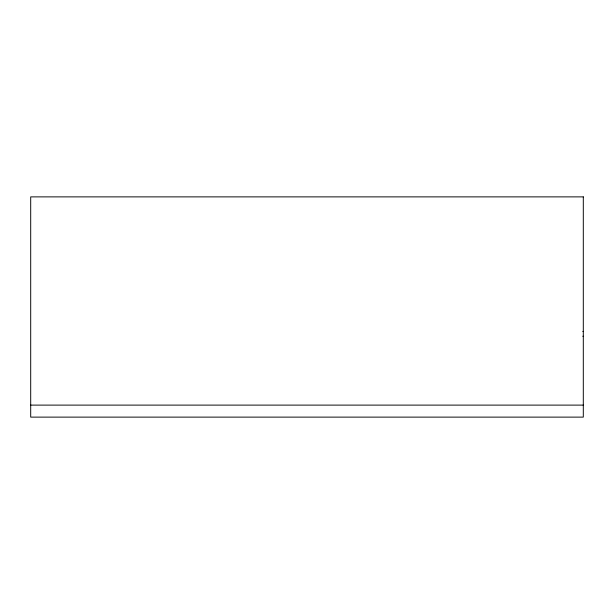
<?xml version="1.0" encoding="UTF-8"?>
<svg xmlns="http://www.w3.org/2000/svg" width="614" height="614" viewBox="0 0 614 614"><rect width="100%" height="100%" fill="white"/><g stroke="black" fill="none" stroke-linecap="round" stroke-linejoin="round"><path stroke-width="0.92" d="M582.801 331.43L583.3 331.43M582.801 336.234L583.3 336.234M30.7 405.11L583.3 405.11M583.3 196.879L30.7 196.879L30.7 417.121L583.3 417.121L583.3 196.879"/></g></svg>
